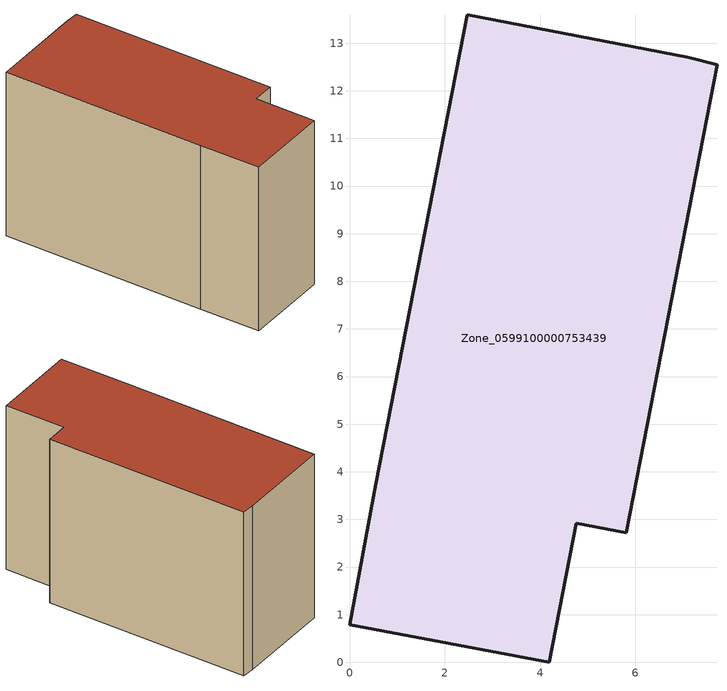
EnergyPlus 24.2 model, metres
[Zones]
Zone_0599100000753439
 floor ground (C_G): 7.1,12.7 7.71,12.54 5.81,2.72 4.76,2.92 4.2,0 0,0.79 0.56,3.74 2.47,13.6 z0
 wall outside (C_F): 0.56,3.74 0,0.79 4.2,0 4.76,2.92 5.81,2.72 7.71,12.54 7.1,12.7 2.47,13.6 0.56,3.74 z0:8.47
 roof outside (C_R): 5.81,2.72 7.71,12.54 7.1,12.7 2.47,13.6 0.56,3.74 0,0.79 4.2,0 4.76,2.92 z8.47
[BUILDING]
Pand.0599100000753439: North Axis=0; Terrain=City; Loads Convergence Tolerance Value=0.04; Temperature Convergence Tolerance Value=0.4; Solar Distribution=FullExterior; Maximum Number of Warmup Days=25; Minimum Number of Warmup Days=1
[Site:Location]
Rotterdam.The.Hague.AP_ZH_NLD Design_Conditions: Latitude=51.96; Longitude=4.45; Time Zone=1; Elevation=-4.5
[SITE:GROUNDTEMPERATURE:BUILDINGSURFACE]
18, 18, 18, 18, 18, 18, 18, 18, 18, 18, 18, 18
[MATERIAL] Thermal Absorptance=0.9; Solar Absorptance=0.7; Visible Absorptance=0.7
Name | Roughness | Thickness | Conductivity | Density | Specific Heat
G.TI.2006-2014 | MediumSmooth | 0.15 | 0.06 | 540 | 1210
F.TI.2006-2014 | Rough | 0.3 | 0.12 | 1920 | 840
R.TI.2006-2014 | MediumRough | 0.2 | 0.08 | 1500 | 1000
[CONSTRUCTION]
C_G: G.TI.2006-2014
C_F: F.TI.2006-2014
C_R: R.TI.2006-2014
[ZONE]
Zone_0599100000753439: Type=1; Multiplier=1; Ceiling Height=Autocalculate; Volume=Autocalculate; Floor Area=autocalculate; Part of Total Floor Area=Yes
[ZONEINFILTRATION:DESIGNFLOWRATE]
Infil_Zone_0599100000753439: Zone or ZoneList or Space or SpaceList=Zone_0599100000753439; Schedule=AlwaysOn; Design Flow Rate Calculation Method=Flow/Area; Flow Rate per Floor Area=0.0015; Constant Term Coefficient=1; Temperature Term Coefficient=0; Velocity Term Coefficient=0; Velocity Squared Term Coefficient=0
[HVACTEMPLATE:ZONE:IDEALLOADSAIRSYSTEM]
Zone_0599100000753439: Maximum Heating Supply Air Temperature=50; Minimum Cooling Supply Air Temperature=13; Maximum Heating Supply Air Humidity Ratio=0.0156; Minimum Cooling Supply Air Humidity Ratio=0.0077; Heating Limit=NoLimit; Cooling Limit=NoLimit; Dehumidification Control Type=ConstantSensibleHeatRatio; Cooling Sensible Heat Ratio=0.7; Dehumidification Setpoint=60; Humidification Control Type=None; Humidification Setpoint=30; Outdoor Air Method=None; Outdoor Air Flow Rate per Person=0.00944; Outdoor Air Flow Rate per Zone Floor Area=0; Outdoor Air Flow Rate per Zone=0; Demand Controlled Ventilation Type=None; Outdoor Air Economizer Type=NoEconomizer; Heat Recovery Type=None; Sensible Heat Recovery Effectiveness=0.7; Latent Heat Recovery Effectiveness=0.65
[ZONECONTROL:THERMOSTAT]
ThermostatControl_Zone_0599100000753439: Zone or ZoneList=Zone_0599100000753439; Control Type Schedule=DualSetpointControlType; Control 1=Thermostat_Zone_0599100000753439; Temperature Difference Between Cutout And Setpoint=0
[THERMOSTATSETPOINT:DUALSETPOINT]
Thermostat_Zone_0599100000753439: Heating Setpoint Temperature Schedule=HeatingSetpoint_Zone_0599100000753439; Cooling Setpoint Temperature Schedule=CoolingSetpoint_Zone_0599100000753439
[SCHEDULE:COMPACT]
HeatingSetpoint_Zone_0599100000753439: Through: 12/31, For: AllDays, Until: 24:00, 21
CoolingSetpoint_Zone_0599100000753439: Through: 12/31, For: AllDays, Until: 24:00, 24
DualSetpointControlType: Through: 12/31, For: AllDays, Until: 24:00, 4
AlwaysOn: Through: 12/31, For: AllDays, Until: 24:00, 1
